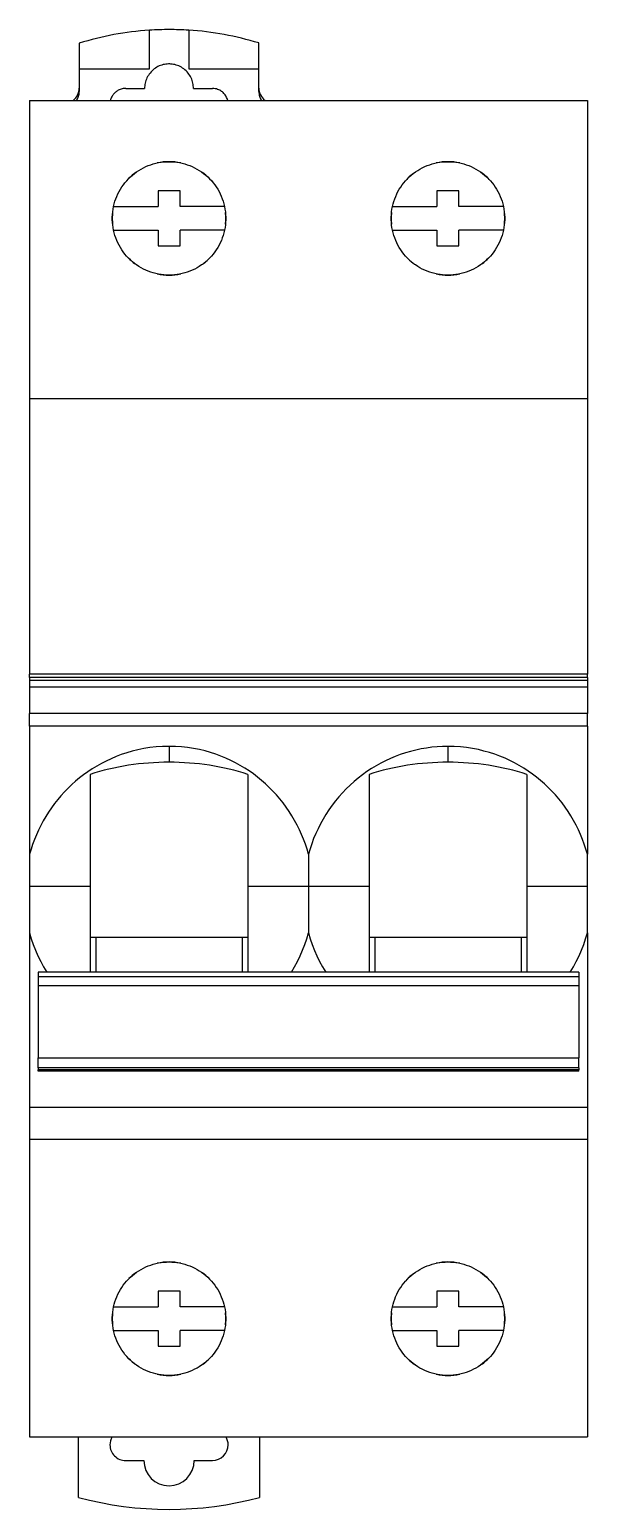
# Model space of a CAD drawing. Header units: millimetres. Extents: x 3609 to 5941, y 2453 to 3731.
# Drawn here: x 5153.6 to 5187.5, y 3364 to 3453.9 of the extents above; entities that cross this region are included whole.
import ezdxf

# ---------------------------------------------------------------- set-up
doc = ezdxf.new("R2010")
doc.units = ezdxf.units.MM

msp = doc.modelspace()

# ---------------------------------------------------------------- linework, layer by layer
for p, q in [((5160.859, 3451.549), (5160.859, 3453.903)), ((5163.253, 3453.905), (5163.253, 3451.549)), ((5156.597, 3453.114), (5156.597, 3451.549)), ((5167.515, 3451.549), (5167.515, 3453.127)), ((5156.597, 3451.549), (5160.859, 3451.549)), ((5156.597, 3451.547), (5156.597, 3451.549)), ((5156.597, 3451.547), (5160.859, 3451.547)), ((5156.597, 3451.547), (5156.597, 3450.175)), ((5160.859, 3451.547), (5160.859, 3451.549)), ((5161.088, 3451.495), (5161.023, 3451.435)), ((5161.158, 3451.551), (5161.088, 3451.495)), ((5161.23, 3451.603), (5161.158, 3451.551)), ((5161.305, 3451.65), (5161.23, 3451.603)), ((5161.382, 3451.692), (5161.305, 3451.65)), ((5161.46, 3451.73), (5161.382, 3451.692)), ((5161.54, 3451.762), (5161.46, 3451.73)), ((5161.62, 3451.789), (5161.54, 3451.762)), ((5161.701, 3451.812), (5161.62, 3451.789)), ((5161.781, 3451.829), (5161.701, 3451.812)), ((5161.861, 3451.842), (5161.781, 3451.829)), ((5161.939, 3451.85), (5161.861, 3451.842)), ((5162.017, 3451.854), (5161.939, 3451.85)), ((5162.095, 3451.854), (5162.017, 3451.854)), ((5162.173, 3451.85), (5162.095, 3451.854)), ((5162.252, 3451.842), (5162.173, 3451.85)), ((5162.331, 3451.829), (5162.252, 3451.842)), ((5162.412, 3451.812), (5162.331, 3451.829)), ((5162.492, 3451.789), (5162.412, 3451.812)), ((5162.573, 3451.762), (5162.492, 3451.789)), ((5162.652, 3451.73), (5162.573, 3451.762)), ((5162.731, 3451.692), (5162.652, 3451.73)), ((5162.808, 3451.65), (5162.731, 3451.692)), ((5162.883, 3451.603), (5162.808, 3451.65)), ((5162.955, 3451.551), (5162.883, 3451.603)), ((5163.024, 3451.495), (5162.955, 3451.551)), ((5163.09, 3451.435), (5163.024, 3451.495)), ((5163.253, 3451.549), (5167.515, 3451.549)), ((5163.253, 3451.547), (5163.253, 3451.549)), ((5163.253, 3451.547), (5167.515, 3451.547)), ((5167.515, 3451.547), (5167.515, 3451.549)), ((5167.515, 3450.175), (5167.515, 3451.547)), ((5160.591, 3450.603), (5160.58, 3450.523)), ((5160.606, 3450.683), (5160.591, 3450.603)), ((5160.626, 3450.764), (5160.606, 3450.683)), ((5160.65, 3450.844), (5160.626, 3450.764)), ((5160.68, 3450.924), (5160.65, 3450.844)), ((5160.715, 3451.004), (5160.68, 3450.924)), ((5160.755, 3451.082), (5160.715, 3451.004)), ((5160.799, 3451.158), (5160.755, 3451.082)), ((5160.849, 3451.231), (5160.799, 3451.158)), ((5160.902, 3451.303), (5160.849, 3451.231)), ((5160.96, 3451.37), (5160.902, 3451.303)), ((5161.023, 3451.435), (5160.96, 3451.37)), ((5163.152, 3451.37), (5163.09, 3451.435)), ((5163.21, 3451.303), (5163.152, 3451.37)), ((5163.264, 3451.231), (5163.21, 3451.303)), ((5163.313, 3451.158), (5163.264, 3451.231)), ((5163.358, 3451.082), (5163.313, 3451.158)), ((5163.398, 3451.004), (5163.358, 3451.082)), ((5163.433, 3450.924), (5163.398, 3451.004)), ((5163.462, 3450.844), (5163.433, 3450.924)), ((5163.487, 3450.764), (5163.462, 3450.844)), ((5163.507, 3450.683), (5163.487, 3450.764)), ((5163.522, 3450.603), (5163.507, 3450.683)), ((5163.532, 3450.523), (5163.522, 3450.603)), ((5156.429, 3449.632), (5156.46, 3449.68)), ((5156.46, 3449.68), (5156.489, 3449.731)), ((5156.489, 3449.731), (5156.514, 3449.784)), ((5156.514, 3449.784), (5156.538, 3449.839)), ((5156.538, 3449.839), (5156.558, 3449.898)), ((5156.558, 3449.898), (5156.574, 3449.961)), ((5156.574, 3449.961), (5156.587, 3450.027)), ((5156.587, 3450.027), (5156.595, 3450.098)), ((5156.595, 3450.098), (5156.597, 3450.175)), ((5158.507, 3449.687), (5158.492, 3449.632)), ((5158.524, 3449.74), (5158.507, 3449.687)), ((5158.545, 3449.791), (5158.524, 3449.74)), ((5158.567, 3449.839), (5158.545, 3449.791)), ((5158.593, 3449.886), (5158.567, 3449.839)), ((5158.62, 3449.931), (5158.593, 3449.886)), ((5158.65, 3449.974), (5158.62, 3449.931)), ((5158.682, 3450.016), (5158.65, 3449.974)), ((5158.717, 3450.056), (5158.682, 3450.016)), ((5158.753, 3450.094), (5158.717, 3450.056)), ((5158.792, 3450.13), (5158.753, 3450.094)), ((5158.833, 3450.164), (5158.792, 3450.13)), ((5158.877, 3450.196), (5158.833, 3450.164)), ((5158.924, 3450.226), (5158.877, 3450.196)), ((5158.973, 3450.254), (5158.924, 3450.226)), ((5159.025, 3450.28), (5158.973, 3450.254)), ((5159.08, 3450.303), (5159.025, 3450.28)), ((5159.139, 3450.324), (5159.08, 3450.303)), ((5159.202, 3450.341), (5159.139, 3450.324)), ((5159.269, 3450.355), (5159.202, 3450.341)), ((5159.342, 3450.363), (5159.269, 3450.355)), ((5159.423, 3450.367), (5159.342, 3450.363)), ((5159.423, 3450.367), (5160.572, 3450.367)), ((5160.574, 3450.444), (5160.572, 3450.367)), ((5160.58, 3450.523), (5160.574, 3450.444)), ((5163.539, 3450.444), (5163.532, 3450.523)), ((5163.541, 3450.367), (5163.539, 3450.444)), ((5163.541, 3450.367), (5164.69, 3450.367)), ((5164.783, 3450.362), (5164.69, 3450.367)), ((5164.866, 3450.351), (5164.783, 3450.362)), ((5164.941, 3450.333), (5164.866, 3450.351)), ((5165.011, 3450.311), (5164.941, 3450.333)), ((5165.076, 3450.285), (5165.011, 3450.311)), ((5165.137, 3450.256), (5165.076, 3450.285)), ((5165.194, 3450.223), (5165.137, 3450.256)), ((5165.247, 3450.188), (5165.194, 3450.223)), ((5165.297, 3450.15), (5165.247, 3450.188)), ((5165.343, 3450.109), (5165.297, 3450.15)), ((5165.386, 3450.066), (5165.343, 3450.109)), ((5165.427, 3450.02), (5165.386, 3450.066)), ((5165.464, 3449.972), (5165.427, 3450.02)), ((5165.498, 3449.922), (5165.464, 3449.972)), ((5165.53, 3449.869), (5165.498, 3449.922)), ((5165.558, 3449.814), (5165.53, 3449.869)), ((5165.582, 3449.756), (5165.558, 3449.814)), ((5165.603, 3449.695), (5165.582, 3449.756)), ((5165.621, 3449.632), (5165.603, 3449.695)), ((5167.515, 3450.175), (5167.518, 3450.098)), ((5167.518, 3450.098), (5167.526, 3450.027)), ((5167.526, 3450.027), (5167.538, 3449.961)), ((5167.538, 3449.961), (5167.555, 3449.898)), ((5167.555, 3449.898), (5167.575, 3449.839)), ((5167.575, 3449.839), (5167.598, 3449.784)), ((5167.598, 3449.784), (5167.624, 3449.731)), ((5167.624, 3449.731), (5167.652, 3449.68)), ((5167.652, 3449.68), (5167.683, 3449.632)), ((5153.581, 3449.632), (5153.581, 3431.531)), ((5153.581, 3449.632), (5187.483, 3449.632)), ((5187.483, 3449.632), (5187.483, 3431.531)), ((5159.828, 3445.098), (5159.953, 3445.199)), ((5159.953, 3445.199), (5160.083, 3445.295)), ((5160.083, 3445.295), (5160.218, 3445.384)), ((5160.218, 3445.384), (5160.357, 3445.467)), ((5160.357, 3445.467), (5160.5, 3445.544)), ((5160.5, 3445.544), (5160.646, 3445.613)), ((5160.646, 3445.613), (5160.795, 3445.676)), ((5160.795, 3445.676), (5160.947, 3445.732)), ((5160.947, 3445.732), (5161.101, 3445.78)), ((5161.101, 3445.78), (5161.257, 3445.821)), ((5161.257, 3445.821), (5161.414, 3445.855)), ((5161.414, 3445.855), (5161.573, 3445.881)), ((5161.573, 3445.881), (5161.733, 3445.9)), ((5161.733, 3445.9), (5161.894, 3445.911)), ((5161.894, 3445.911), (5162.056, 3445.915)), ((5162.056, 3445.915), (5162.219, 3445.911)), ((5162.219, 3445.911), (5162.38, 3445.9)), ((5162.38, 3445.9), (5162.539, 3445.881)), ((5162.539, 3445.881), (5162.698, 3445.855)), ((5162.698, 3445.855), (5162.855, 3445.821)), ((5162.855, 3445.821), (5163.011, 3445.78)), ((5163.011, 3445.78), (5163.165, 3445.732)), ((5163.165, 3445.732), (5163.317, 3445.676)), ((5163.317, 3445.676), (5163.466, 3445.613)), ((5163.466, 3445.613), (5163.613, 3445.544)), ((5163.613, 3445.544), (5163.755, 3445.467)), ((5163.755, 3445.467), (5163.894, 3445.384)), ((5163.894, 3445.384), (5164.029, 3445.295)), ((5164.029, 3445.295), (5164.159, 3445.2)), ((5164.159, 3445.2), (5164.284, 3445.099)), ((5176.777, 3445.096), (5176.903, 3445.198)), ((5176.903, 3445.198), (5177.033, 3445.293)), ((5177.033, 3445.293), (5177.168, 3445.383)), ((5177.168, 3445.383), (5177.307, 3445.466)), ((5177.307, 3445.466), (5177.449, 3445.543)), ((5177.449, 3445.543), (5177.596, 3445.613)), ((5177.596, 3445.613), (5177.745, 3445.675)), ((5177.745, 3445.675), (5177.897, 3445.731)), ((5177.897, 3445.731), (5178.052, 3445.78)), ((5178.052, 3445.78), (5178.208, 3445.821)), ((5178.208, 3445.821), (5178.365, 3445.855)), ((5178.365, 3445.855), (5178.524, 3445.881)), ((5178.524, 3445.881), (5178.684, 3445.9)), ((5178.684, 3445.9), (5178.845, 3445.911)), ((5178.845, 3445.911), (5179.008, 3445.915)), ((5179.008, 3445.915), (5179.17, 3445.911)), ((5179.17, 3445.911), (5179.331, 3445.9)), ((5179.331, 3445.9), (5179.491, 3445.881)), ((5179.491, 3445.881), (5179.65, 3445.855)), ((5179.65, 3445.855), (5179.807, 3445.821)), ((5179.807, 3445.821), (5179.963, 3445.78)), ((5179.963, 3445.78), (5180.118, 3445.731)), ((5180.118, 3445.731), (5180.27, 3445.676)), ((5180.27, 3445.676), (5180.419, 3445.613)), ((5180.419, 3445.613), (5180.566, 3445.543)), ((5180.566, 3445.543), (5180.708, 3445.466)), ((5180.708, 3445.466), (5180.847, 3445.383)), ((5180.847, 3445.383), (5180.982, 3445.294)), ((5180.982, 3445.294), (5181.112, 3445.198)), ((5181.112, 3445.198), (5181.238, 3445.097)), ((5159.099, 3444.239), (5159.185, 3444.376)), ((5159.185, 3444.376), (5159.278, 3444.508)), ((5159.278, 3444.508), (5159.377, 3444.637)), ((5159.377, 3444.637), (5159.482, 3444.76)), ((5159.482, 3444.76), (5159.592, 3444.878)), ((5159.592, 3444.878), (5159.707, 3444.991)), ((5159.707, 3444.991), (5159.828, 3445.098)), ((5164.284, 3445.099), (5164.405, 3444.992)), ((5164.405, 3444.992), (5164.52, 3444.879)), ((5164.52, 3444.879), (5164.63, 3444.761)), ((5164.63, 3444.761), (5164.735, 3444.637)), ((5164.735, 3444.637), (5164.834, 3444.509)), ((5164.834, 3444.509), (5164.927, 3444.377)), ((5164.927, 3444.377), (5165.013, 3444.24)), ((5176.049, 3444.237), (5176.135, 3444.373)), ((5176.135, 3444.373), (5176.228, 3444.506)), ((5176.228, 3444.506), (5176.327, 3444.635)), ((5176.327, 3444.635), (5176.431, 3444.758)), ((5176.431, 3444.758), (5176.541, 3444.876)), ((5176.541, 3444.876), (5176.657, 3444.989)), ((5176.657, 3444.989), (5176.777, 3445.096)), ((5181.238, 3445.097), (5181.358, 3444.99)), ((5181.358, 3444.99), (5181.474, 3444.877)), ((5181.474, 3444.877), (5181.584, 3444.759)), ((5181.584, 3444.759), (5181.688, 3444.635)), ((5181.688, 3444.635), (5181.787, 3444.507)), ((5181.787, 3444.507), (5181.88, 3444.374)), ((5181.88, 3444.374), (5181.966, 3444.238)), ((5158.723, 3443.349), (5158.768, 3443.505)), ((5158.768, 3443.505), (5158.821, 3443.658)), ((5158.821, 3443.658), (5158.88, 3443.808)), ((5158.88, 3443.808), (5158.946, 3443.955)), ((5158.946, 3443.955), (5159.019, 3444.098)), ((5159.019, 3444.098), (5159.099, 3444.239)), ((5161.386, 3444.143), (5161.386, 3443.186)), ((5162.727, 3444.143), (5161.386, 3444.143)), ((5162.727, 3443.186), (5162.727, 3444.143)), ((5165.013, 3444.24), (5165.093, 3444.099)), ((5165.093, 3444.099), (5165.166, 3443.956)), ((5165.166, 3443.956), (5165.232, 3443.809)), ((5165.232, 3443.809), (5165.292, 3443.659)), ((5165.292, 3443.659), (5165.344, 3443.506)), ((5165.344, 3443.506), (5165.389, 3443.35)), ((5175.674, 3443.347), (5175.719, 3443.503)), ((5175.719, 3443.503), (5175.771, 3443.656)), ((5175.771, 3443.656), (5175.83, 3443.806)), ((5175.83, 3443.806), (5175.896, 3443.953)), ((5175.896, 3443.953), (5175.969, 3444.096)), ((5175.969, 3444.096), (5176.049, 3444.237)), ((5178.337, 3444.143), (5178.337, 3443.186)), ((5179.678, 3444.143), (5178.337, 3444.143)), ((5179.678, 3443.186), (5179.678, 3444.143)), ((5181.966, 3444.238), (5182.046, 3444.098)), ((5182.046, 3444.098), (5182.119, 3443.954)), ((5182.119, 3443.954), (5182.185, 3443.807)), ((5182.185, 3443.807), (5182.244, 3443.657)), ((5182.244, 3443.657), (5182.296, 3443.505)), ((5182.296, 3443.505), (5182.341, 3443.349)), ((5158.609, 3442.55), (5158.617, 3442.711)), ((5158.609, 3442.389), (5158.609, 3442.55)), ((5158.617, 3442.711), (5158.632, 3442.872)), ((5158.632, 3442.872), (5158.655, 3443.032)), ((5158.655, 3443.032), (5158.686, 3443.192)), ((5158.684, 3443.186), (5161.386, 3443.186)), ((5158.686, 3443.192), (5158.723, 3443.349)), ((5165.428, 3443.186), (5162.727, 3443.186)), ((5165.389, 3443.35), (5165.427, 3443.193)), ((5165.427, 3443.193), (5165.457, 3443.033)), ((5165.457, 3443.033), (5165.48, 3442.873)), ((5165.48, 3442.873), (5165.495, 3442.712)), ((5165.495, 3442.712), (5165.503, 3442.551)), ((5165.503, 3442.551), (5165.503, 3442.39)), ((5175.561, 3442.548), (5175.568, 3442.709)), ((5175.561, 3442.387), (5175.561, 3442.548)), ((5175.568, 3442.709), (5175.584, 3442.87)), ((5175.584, 3442.87), (5175.606, 3443.03)), ((5175.606, 3443.03), (5175.637, 3443.19)), ((5175.636, 3443.186), (5178.337, 3443.186)), ((5175.637, 3443.19), (5175.674, 3443.347)), ((5182.38, 3443.186), (5179.678, 3443.186)), ((5182.341, 3443.349), (5182.378, 3443.191)), ((5182.378, 3443.191), (5182.409, 3443.032)), ((5182.409, 3443.032), (5182.432, 3442.872)), ((5182.432, 3442.872), (5182.447, 3442.711)), ((5182.447, 3442.711), (5182.455, 3442.55)), ((5182.455, 3442.55), (5182.455, 3442.389)), ((5158.617, 3442.228), (5158.609, 3442.389)), ((5158.632, 3442.067), (5158.617, 3442.228)), ((5158.655, 3441.906), (5158.632, 3442.067)), ((5158.685, 3441.747), (5158.655, 3441.906)), ((5158.684, 3441.749), (5161.386, 3441.749)), ((5158.722, 3441.589), (5158.685, 3441.747)), ((5158.767, 3441.433), (5158.722, 3441.589)), ((5161.386, 3441.749), (5161.386, 3440.791)), ((5165.428, 3441.749), (5162.727, 3441.749)), ((5162.727, 3440.791), (5162.727, 3441.749)), ((5165.39, 3441.59), (5165.346, 3441.434)), ((5165.428, 3441.748), (5165.39, 3441.59)), ((5165.458, 3441.908), (5165.428, 3441.748)), ((5165.481, 3442.068), (5165.458, 3441.908)), ((5165.496, 3442.229), (5165.481, 3442.068)), ((5165.503, 3442.39), (5165.496, 3442.229)), ((5175.568, 3442.226), (5175.561, 3442.387)), ((5175.584, 3442.065), (5175.568, 3442.226)), ((5175.606, 3441.905), (5175.584, 3442.065)), ((5175.637, 3441.745), (5175.606, 3441.905)), ((5175.636, 3441.749), (5178.337, 3441.749)), ((5175.674, 3441.588), (5175.637, 3441.745)), ((5175.719, 3441.432), (5175.674, 3441.588)), ((5178.337, 3441.749), (5178.337, 3440.791)), ((5182.38, 3441.749), (5179.678, 3441.749)), ((5179.678, 3440.791), (5179.678, 3441.749)), ((5182.342, 3441.59), (5182.297, 3441.434)), ((5182.379, 3441.747), (5182.342, 3441.59)), ((5182.409, 3441.907), (5182.379, 3441.747)), ((5182.432, 3442.067), (5182.409, 3441.907)), ((5182.447, 3442.228), (5182.432, 3442.067)), ((5182.455, 3442.389), (5182.447, 3442.228)), ((5158.819, 3441.28), (5158.767, 3441.433)), ((5158.878, 3441.13), (5158.819, 3441.28)), ((5158.944, 3440.983), (5158.878, 3441.13)), ((5159.017, 3440.839), (5158.944, 3440.983)), ((5159.097, 3440.698), (5159.017, 3440.839)), ((5159.183, 3440.561), (5159.097, 3440.698)), ((5161.386, 3440.791), (5162.727, 3440.791)), ((5165.016, 3440.699), (5164.93, 3440.562)), ((5165.096, 3440.84), (5165.016, 3440.699)), ((5165.169, 3440.984), (5165.096, 3440.84)), ((5165.235, 3441.131), (5165.169, 3440.984)), ((5165.294, 3441.281), (5165.235, 3441.131)), ((5165.346, 3441.434), (5165.294, 3441.281)), ((5175.771, 3441.279), (5175.719, 3441.432)), ((5175.83, 3441.129), (5175.771, 3441.279)), ((5175.896, 3440.982), (5175.83, 3441.129)), ((5175.969, 3440.838), (5175.896, 3440.982)), ((5176.049, 3440.698), (5175.969, 3440.838)), ((5176.135, 3440.561), (5176.049, 3440.698)), ((5178.337, 3440.791), (5179.678, 3440.791)), ((5181.967, 3440.699), (5181.881, 3440.562)), ((5182.047, 3440.84), (5181.967, 3440.699)), ((5182.12, 3440.983), (5182.047, 3440.84)), ((5182.186, 3441.131), (5182.12, 3440.983)), ((5182.245, 3441.281), (5182.186, 3441.131)), ((5182.297, 3441.434), (5182.245, 3441.281)), ((5159.276, 3440.428), (5159.183, 3440.561)), ((5159.375, 3440.3), (5159.276, 3440.428)), ((5159.48, 3440.176), (5159.375, 3440.3)), ((5159.59, 3440.058), (5159.48, 3440.176)), ((5159.706, 3439.945), (5159.59, 3440.058)), ((5159.826, 3439.838), (5159.706, 3439.945)), ((5159.952, 3439.736), (5159.826, 3439.838)), ((5164.287, 3439.838), (5164.161, 3439.737)), ((5164.408, 3439.945), (5164.287, 3439.838)), ((5164.523, 3440.058), (5164.408, 3439.945)), ((5164.633, 3440.177), (5164.523, 3440.058)), ((5164.738, 3440.3), (5164.633, 3440.177)), ((5164.837, 3440.429), (5164.738, 3440.3)), ((5164.93, 3440.562), (5164.837, 3440.429)), ((5176.228, 3440.428), (5176.135, 3440.561)), ((5176.327, 3440.3), (5176.228, 3440.428)), ((5176.431, 3440.176), (5176.327, 3440.3)), ((5176.542, 3440.058), (5176.431, 3440.176)), ((5176.657, 3439.945), (5176.542, 3440.058)), ((5176.778, 3439.838), (5176.657, 3439.945)), ((5176.903, 3439.736), (5176.778, 3439.838)), ((5181.238, 3439.838), (5181.113, 3439.737)), ((5181.359, 3439.945), (5181.238, 3439.838)), ((5181.474, 3440.058), (5181.359, 3439.945)), ((5181.585, 3440.177), (5181.474, 3440.058)), ((5181.689, 3440.3), (5181.585, 3440.177)), ((5181.788, 3440.429), (5181.689, 3440.3)), ((5181.881, 3440.562), (5181.788, 3440.429)), ((5160.082, 3439.641), (5159.952, 3439.736)), ((5160.217, 3439.551), (5160.082, 3439.641)), ((5160.356, 3439.468), (5160.217, 3439.551)), ((5160.499, 3439.391), (5160.356, 3439.468)), ((5160.645, 3439.321), (5160.499, 3439.391)), ((5160.795, 3439.259), (5160.645, 3439.321)), ((5160.947, 3439.203), (5160.795, 3439.259)), ((5161.101, 3439.155), (5160.947, 3439.203)), ((5161.257, 3439.113), (5161.101, 3439.155)), ((5161.415, 3439.08), (5161.257, 3439.113)), ((5161.573, 3439.053), (5161.415, 3439.08)), ((5161.733, 3439.035), (5161.573, 3439.053)), ((5161.894, 3439.023), (5161.733, 3439.035)), ((5162.056, 3439.019), (5161.894, 3439.023)), ((5162.219, 3439.023), (5162.056, 3439.019)), ((5162.38, 3439.035), (5162.219, 3439.023)), ((5162.54, 3439.053), (5162.38, 3439.035)), ((5162.698, 3439.08), (5162.54, 3439.053)), ((5162.856, 3439.114), (5162.698, 3439.08)), ((5163.012, 3439.155), (5162.856, 3439.114)), ((5163.166, 3439.203), (5163.012, 3439.155)), ((5163.318, 3439.259), (5163.166, 3439.203)), ((5163.468, 3439.322), (5163.318, 3439.259)), ((5163.614, 3439.392), (5163.468, 3439.322)), ((5163.757, 3439.468), (5163.614, 3439.392)), ((5163.896, 3439.551), (5163.757, 3439.468)), ((5164.031, 3439.641), (5163.896, 3439.551)), ((5164.161, 3439.737), (5164.031, 3439.641)), ((5177.034, 3439.641), (5176.903, 3439.736)), ((5177.168, 3439.551), (5177.034, 3439.641)), ((5177.307, 3439.468), (5177.168, 3439.551)), ((5177.45, 3439.391), (5177.307, 3439.468)), ((5177.597, 3439.322), (5177.45, 3439.391)), ((5177.746, 3439.259), (5177.597, 3439.322)), ((5177.898, 3439.203), (5177.746, 3439.259)), ((5178.053, 3439.155), (5177.898, 3439.203)), ((5178.209, 3439.113), (5178.053, 3439.155)), ((5178.366, 3439.08), (5178.209, 3439.113)), ((5178.525, 3439.053), (5178.366, 3439.08)), ((5178.684, 3439.035), (5178.525, 3439.053)), ((5178.845, 3439.023), (5178.684, 3439.035)), ((5179.008, 3439.019), (5178.845, 3439.023)), ((5179.17, 3439.023), (5179.008, 3439.019)), ((5179.332, 3439.035), (5179.17, 3439.023)), ((5179.491, 3439.053), (5179.332, 3439.035)), ((5179.65, 3439.08), (5179.491, 3439.053)), ((5179.807, 3439.114), (5179.65, 3439.08)), ((5179.963, 3439.155), (5179.807, 3439.114)), ((5180.118, 3439.203), (5179.963, 3439.155)), ((5180.27, 3439.259), (5180.118, 3439.203)), ((5180.419, 3439.322), (5180.27, 3439.259)), ((5180.566, 3439.392), (5180.419, 3439.322)), ((5180.709, 3439.468), (5180.566, 3439.392)), ((5180.848, 3439.552), (5180.709, 3439.468)), ((5180.982, 3439.641), (5180.848, 3439.552)), ((5181.113, 3439.737), (5180.982, 3439.641)), ((5153.581, 3431.531), (5153.581, 3414.769)), ((5153.581, 3431.531), (5187.483, 3431.531)), ((5187.483, 3431.531), (5187.483, 3414.769)), ((5153.581, 3414.578), (5153.581, 3414.769)), ((5187.483, 3414.769), (5153.581, 3414.769)), ((5187.483, 3414.578), (5187.483, 3414.769)), ((5187.483, 3414.578), (5153.581, 3414.578)), ((5153.581, 3414.578), (5153.581, 3414.386)), ((5153.581, 3414.386), (5153.581, 3413.979)), ((5187.483, 3414.386), (5153.581, 3414.386)), ((5187.483, 3413.979), (5153.581, 3413.979)), ((5153.581, 3413.979), (5153.581, 3412.373)), ((5187.483, 3414.578), (5187.483, 3414.386)), ((5187.483, 3414.386), (5187.483, 3413.979)), ((5187.483, 3413.979), (5187.483, 3412.373)), ((5153.581, 3411.614), (5153.581, 3412.373)), ((5187.483, 3412.373), (5153.581, 3412.373)), ((5187.483, 3411.614), (5187.483, 3412.373)), ((5153.581, 3411.614), (5153.581, 3403.832)), ((5187.483, 3411.614), (5153.581, 3411.614)), ((5187.483, 3411.614), (5187.483, 3403.832)), ((5160.168, 3410.174), (5159.819, 3410.089)), ((5160.526, 3410.247), (5160.168, 3410.174)), ((5160.894, 3410.305), (5160.526, 3410.247)), ((5161.272, 3410.348), (5160.894, 3410.305)), ((5161.659, 3410.374), (5161.272, 3410.348)), ((5162.056, 3410.383), (5161.659, 3410.374)), ((5162.442, 3410.375), (5162.056, 3410.383)), ((5162.056, 3410.383), (5162.056, 3409.416)), ((5162.82, 3410.35), (5162.442, 3410.375)), ((5163.188, 3410.309), (5162.82, 3410.35)), ((5163.548, 3410.253), (5163.188, 3410.309)), ((5163.899, 3410.184), (5163.548, 3410.253)), ((5164.242, 3410.102), (5163.899, 3410.184)), ((5164.575, 3410.008), (5164.242, 3410.102)), ((5177.054, 3410.159), (5176.737, 3410.079)), ((5177.374, 3410.227), (5177.054, 3410.159)), ((5177.696, 3410.283), (5177.374, 3410.227)), ((5178.02, 3410.327), (5177.696, 3410.283)), ((5178.347, 3410.358), (5178.02, 3410.327)), ((5178.676, 3410.377), (5178.347, 3410.358)), ((5179.008, 3410.383), (5178.676, 3410.377)), ((5179.008, 3410.383), (5179.008, 3409.416)), ((5179.395, 3410.375), (5179.008, 3410.383)), ((5179.773, 3410.349), (5179.395, 3410.375)), ((5180.143, 3410.308), (5179.773, 3410.349)), ((5180.504, 3410.253), (5180.143, 3410.308)), ((5180.856, 3410.183), (5180.504, 3410.253)), ((5181.198, 3410.101), (5180.856, 3410.183)), ((5181.532, 3410.006), (5181.198, 3410.101)), ((5157.941, 3409.343), (5157.659, 3409.184)), ((5158.231, 3409.492), (5157.941, 3409.343)), ((5158.529, 3409.632), (5158.231, 3409.492)), ((5158.836, 3409.762), (5158.529, 3409.632)), ((5159.153, 3409.881), (5158.836, 3409.762)), ((5159.481, 3409.991), (5159.153, 3409.881)), ((5159.819, 3410.089), (5159.481, 3409.991)), ((5164.898, 3409.903), (5164.575, 3410.008)), ((5165.212, 3409.787), (5164.898, 3409.903)), ((5165.517, 3409.661), (5165.212, 3409.787)), ((5165.813, 3409.525), (5165.517, 3409.661)), ((5166.102, 3409.38), (5165.813, 3409.525)), ((5166.384, 3409.224), (5166.102, 3409.38)), ((5166.659, 3409.059), (5166.384, 3409.224)), ((5174.637, 3409.2), (5174.358, 3409.03)), ((5174.921, 3409.358), (5174.637, 3409.2)), ((5175.211, 3409.506), (5174.921, 3409.358)), ((5175.506, 3409.643), (5175.211, 3409.506)), ((5175.807, 3409.769), (5175.506, 3409.643)), ((5176.112, 3409.884), (5175.807, 3409.769)), ((5176.423, 3409.987), (5176.112, 3409.884)), ((5176.737, 3410.079), (5176.423, 3409.987)), ((5181.856, 3409.901), (5181.532, 3410.006)), ((5182.17, 3409.785), (5181.856, 3409.901)), ((5182.475, 3409.658), (5182.17, 3409.785)), ((5182.772, 3409.522), (5182.475, 3409.658)), ((5183.061, 3409.376), (5182.772, 3409.522)), ((5183.343, 3409.22), (5183.061, 3409.376)), ((5183.618, 3409.055), (5183.343, 3409.22)), ((5156.614, 3408.464), (5156.374, 3408.264)), ((5156.863, 3408.656), (5156.614, 3408.464)), ((5157.12, 3408.84), (5156.863, 3408.656)), ((5157.386, 3409.016), (5157.12, 3408.84)), ((5157.268, 3408.681), (5157.268, 3401.863)), ((5157.659, 3409.184), (5157.386, 3409.016)), ((5166.926, 3408.886), (5166.659, 3409.059)), ((5166.845, 3408.681), (5166.845, 3401.863)), ((5167.185, 3408.704), (5166.926, 3408.886)), ((5167.436, 3408.514), (5167.185, 3408.704)), ((5167.679, 3408.315), (5167.436, 3408.514)), ((5167.915, 3408.108), (5167.679, 3408.315)), ((5173.559, 3408.458), (5173.307, 3408.248)), ((5173.819, 3408.659), (5173.559, 3408.458)), ((5174.085, 3408.85), (5173.819, 3408.659)), ((5174.358, 3409.03), (5174.085, 3408.85)), ((5174.219, 3408.681), (5174.219, 3401.863)), ((5183.884, 3408.881), (5183.618, 3409.055)), ((5183.796, 3408.681), (5183.796, 3401.863)), ((5184.143, 3408.699), (5183.884, 3408.881)), ((5184.394, 3408.508), (5184.143, 3408.699)), ((5184.637, 3408.309), (5184.394, 3408.508)), ((5184.873, 3408.102), (5184.637, 3408.309)), ((5155.699, 3407.617), (5155.489, 3407.386)), ((5155.916, 3407.841), (5155.699, 3407.617)), ((5156.141, 3408.057), (5155.916, 3407.841)), ((5156.374, 3408.264), (5156.141, 3408.057)), ((5168.144, 3407.892), (5167.915, 3408.108)), ((5168.366, 3407.668), (5168.144, 3407.892)), ((5168.581, 3407.435), (5168.366, 3407.668)), ((5168.787, 3407.195), (5168.581, 3407.435)), ((5172.599, 3407.563), (5172.38, 3407.317)), ((5172.826, 3407.8), (5172.599, 3407.563)), ((5173.062, 3408.028), (5172.826, 3407.8)), ((5173.307, 3408.248), (5173.062, 3408.028)), ((5185.101, 3407.886), (5184.873, 3408.102)), ((5185.323, 3407.662), (5185.101, 3407.886)), ((5185.537, 3407.43), (5185.323, 3407.662)), ((5185.743, 3407.189), (5185.537, 3407.43)), ((5154.909, 3406.649), (5154.733, 3406.39)), ((5155.094, 3406.902), (5154.909, 3406.649)), ((5155.287, 3407.148), (5155.094, 3406.902)), ((5155.489, 3407.386), (5155.287, 3407.148)), ((5168.985, 3406.946), (5168.787, 3407.195)), ((5169.174, 3406.691), (5168.985, 3406.946)), ((5169.355, 3406.429), (5169.174, 3406.691)), ((5171.777, 3406.529), (5171.595, 3406.251)), ((5171.969, 3406.8), (5171.777, 3406.529)), ((5172.17, 3407.063), (5171.969, 3406.8)), ((5172.38, 3407.317), (5172.17, 3407.063)), ((5185.94, 3406.942), (5185.743, 3407.189)), ((5186.129, 3406.686), (5185.94, 3406.942)), ((5186.309, 3406.424), (5186.129, 3406.686)), ((5154.408, 3405.854), (5154.26, 3405.577)), ((5154.566, 3406.125), (5154.408, 3405.854)), ((5154.733, 3406.39), (5154.566, 3406.125)), ((5169.526, 3406.16), (5169.355, 3406.429)), ((5169.687, 3405.884), (5169.526, 3406.16)), ((5169.839, 3405.604), (5169.687, 3405.884)), ((5169.981, 3405.318), (5169.839, 3405.604)), ((5171.262, 3405.674), (5171.112, 3405.378)), ((5171.423, 3405.965), (5171.262, 3405.674)), ((5171.595, 3406.251), (5171.423, 3405.965)), ((5186.48, 3406.156), (5186.309, 3406.424)), ((5186.641, 3405.881), (5186.48, 3406.156)), ((5186.792, 3405.601), (5186.641, 3405.881)), ((5186.934, 3405.316), (5186.792, 3405.601)), ((5153.874, 3404.721), (5153.766, 3404.429)), ((5153.993, 3405.01), (5153.874, 3404.721)), ((5154.121, 3405.296), (5153.993, 3405.01)), ((5154.26, 3405.577), (5154.121, 3405.296)), ((5170.112, 3405.028), (5169.981, 3405.318)), ((5170.233, 3404.734), (5170.112, 3405.028)), ((5170.343, 3404.437), (5170.233, 3404.734)), ((5170.846, 3404.774), (5170.73, 3404.465)), ((5170.973, 3405.078), (5170.846, 3404.774)), ((5171.112, 3405.378), (5170.973, 3405.078)), ((5187.065, 3405.026), (5186.934, 3405.316)), ((5187.185, 3404.733), (5187.065, 3405.026)), ((5187.295, 3404.437), (5187.185, 3404.733)), ((5153.668, 3404.132), (5153.581, 3403.832)), ((5153.581, 3403.832), (5153.581, 3401.863)), ((5153.766, 3404.429), (5153.668, 3404.132)), ((5170.443, 3404.137), (5170.343, 3404.437)), ((5170.532, 3403.832), (5170.443, 3404.137)), ((5170.626, 3404.151), (5170.532, 3403.832)), ((5170.532, 3403.832), (5170.532, 3403.506)), ((5170.73, 3404.465), (5170.626, 3404.151)), ((5187.394, 3404.136), (5187.295, 3404.437)), ((5187.483, 3403.832), (5187.394, 3404.136)), ((5187.483, 3401.863), (5187.483, 3403.832)), ((5170.532, 3403.506), (5170.532, 3403.18)), ((5170.532, 3403.18), (5170.532, 3402.852)), ((5170.532, 3402.852), (5170.532, 3402.523)), ((5170.532, 3402.523), (5170.532, 3402.193)), ((5170.532, 3402.193), (5170.532, 3401.863)), ((5157.268, 3401.863), (5153.581, 3401.863)), ((5153.581, 3401.863), (5153.581, 3399.043)), ((5157.268, 3401.863), (5157.268, 3396.663)), ((5170.532, 3401.863), (5166.845, 3401.863)), ((5166.845, 3401.863), (5166.845, 3396.663)), ((5174.219, 3401.863), (5170.532, 3401.863)), ((5170.532, 3401.863), (5170.532, 3401.599)), ((5170.532, 3401.599), (5170.532, 3401.336)), ((5170.532, 3401.336), (5170.532, 3401.075)), ((5174.219, 3401.863), (5174.219, 3396.663)), ((5187.483, 3401.863), (5183.796, 3401.863)), ((5183.796, 3401.863), (5183.796, 3396.663)), ((5187.483, 3399.043), (5187.483, 3401.863)), ((5170.532, 3401.075), (5170.532, 3400.813)), ((5170.532, 3400.813), (5170.532, 3400.553)), ((5170.532, 3400.553), (5170.532, 3400.295)), ((5170.532, 3400.295), (5170.532, 3400.039)), ((5170.532, 3400.039), (5170.532, 3399.786)), ((5170.532, 3399.786), (5170.532, 3399.536)), ((5170.532, 3399.536), (5170.532, 3399.288)), ((5153.581, 3399.043), (5153.581, 3388.435)), ((5153.581, 3399.043), (5153.686, 3398.686)), ((5153.686, 3398.686), (5153.807, 3398.335)), ((5157.268, 3398.779), (5157.603, 3398.779)), ((5157.603, 3398.779), (5166.51, 3398.779)), ((5157.603, 3398.779), (5157.603, 3396.663)), ((5166.51, 3398.779), (5166.845, 3398.779)), ((5166.51, 3398.779), (5166.51, 3396.663)), ((5170.306, 3398.334), (5170.426, 3398.686)), ((5170.426, 3398.686), (5170.532, 3399.043)), ((5170.532, 3399.288), (5170.532, 3399.043)), ((5170.532, 3399.043), (5170.638, 3398.685)), ((5170.638, 3398.685), (5170.759, 3398.333)), ((5174.219, 3398.779), (5174.554, 3398.779)), ((5174.554, 3398.779), (5183.461, 3398.779)), ((5174.554, 3398.779), (5174.554, 3396.663)), ((5183.461, 3398.779), (5183.796, 3398.779)), ((5183.461, 3398.779), (5183.461, 3396.663)), ((5187.257, 3398.334), (5187.377, 3398.686)), ((5187.377, 3398.686), (5187.483, 3399.043)), ((5187.483, 3399.043), (5187.483, 3388.435)), ((5153.807, 3398.335), (5153.941, 3397.989)), ((5153.941, 3397.989), (5154.091, 3397.648)), ((5154.091, 3397.648), (5154.255, 3397.313)), ((5169.858, 3397.312), (5170.021, 3397.648)), ((5170.021, 3397.648), (5170.171, 3397.988)), ((5170.171, 3397.988), (5170.306, 3398.334)), ((5170.759, 3398.333), (5170.893, 3397.987)), ((5170.893, 3397.987), (5171.042, 3397.648)), ((5171.042, 3397.648), (5171.206, 3397.313)), ((5186.809, 3397.312), (5186.973, 3397.647)), ((5186.973, 3397.647), (5187.122, 3397.988)), ((5187.122, 3397.988), (5187.257, 3398.334)), ((5154.107, 3396.663), (5154.107, 3396.402)), ((5186.957, 3396.663), (5154.107, 3396.663)), ((5154.255, 3397.313), (5154.433, 3396.984)), ((5154.433, 3396.984), (5154.624, 3396.663)), ((5169.489, 3396.663), (5169.68, 3396.984)), ((5169.68, 3396.984), (5169.858, 3397.312)), ((5171.206, 3397.313), (5171.384, 3396.985)), ((5171.384, 3396.985), (5171.576, 3396.663)), ((5186.44, 3396.663), (5186.631, 3396.984)), ((5186.631, 3396.984), (5186.809, 3397.312)), ((5186.957, 3396.663), (5186.957, 3396.402)), ((5154.107, 3396.402), (5154.107, 3395.86)), ((5154.107, 3396.402), (5186.957, 3396.402)), ((5154.107, 3395.86), (5154.107, 3391.447)), ((5154.107, 3395.86), (5186.957, 3395.86)), ((5186.957, 3396.402), (5186.957, 3395.86)), ((5186.957, 3395.86), (5186.957, 3391.447)), ((5154.107, 3390.847), (5154.107, 3391.447)), ((5154.107, 3391.447), (5186.957, 3391.447)), ((5186.957, 3390.847), (5186.957, 3391.447)), ((5154.107, 3390.847), (5154.107, 3390.721)), ((5186.957, 3390.847), (5154.107, 3390.847)), ((5186.957, 3390.721), (5154.107, 3390.721)), ((5154.107, 3390.642), (5154.107, 3390.721)), ((5186.957, 3390.642), (5154.107, 3390.642)), ((5186.957, 3390.847), (5186.957, 3390.721)), ((5186.957, 3390.642), (5186.957, 3390.721)), ((5153.581, 3388.435), (5153.581, 3386.508)), ((5187.483, 3388.435), (5153.581, 3388.435)), ((5187.483, 3388.435), (5187.483, 3386.508)), ((5153.581, 3386.508), (5153.581, 3368.418)), ((5153.581, 3386.508), (5187.483, 3386.508)), ((5187.483, 3386.508), (5187.483, 3368.418)), ((5160.356, 3378.6), (5160.498, 3378.677)), ((5160.498, 3378.677), (5160.645, 3378.747)), ((5160.645, 3378.747), (5160.794, 3378.809)), ((5160.794, 3378.809), (5160.946, 3378.865)), ((5160.946, 3378.865), (5161.101, 3378.914)), ((5161.101, 3378.914), (5161.257, 3378.955)), ((5161.257, 3378.955), (5161.414, 3378.988)), ((5161.414, 3378.988), (5161.573, 3379.015)), ((5161.573, 3379.015), (5161.732, 3379.034)), ((5161.732, 3379.034), (5161.894, 3379.045)), ((5161.894, 3379.045), (5162.056, 3379.049)), ((5162.056, 3379.049), (5162.219, 3379.045)), ((5162.219, 3379.045), (5162.38, 3379.034)), ((5162.38, 3379.034), (5162.539, 3379.015)), ((5162.539, 3379.015), (5162.698, 3378.989)), ((5162.698, 3378.989), (5162.855, 3378.955)), ((5162.855, 3378.955), (5163.011, 3378.914)), ((5163.011, 3378.914), (5163.166, 3378.865)), ((5163.166, 3378.865), (5163.318, 3378.81)), ((5163.318, 3378.81), (5163.467, 3378.747)), ((5163.467, 3378.747), (5163.614, 3378.677)), ((5163.614, 3378.677), (5163.757, 3378.6)), ((5177.307, 3378.6), (5177.45, 3378.677)), ((5177.45, 3378.677), (5177.596, 3378.747)), ((5177.596, 3378.747), (5177.746, 3378.809)), ((5177.746, 3378.809), (5177.898, 3378.865)), ((5177.898, 3378.865), (5178.052, 3378.914)), ((5178.052, 3378.914), (5178.208, 3378.955)), ((5178.208, 3378.955), (5178.366, 3378.988)), ((5178.366, 3378.988), (5178.524, 3379.015)), ((5178.524, 3379.015), (5178.684, 3379.034)), ((5178.684, 3379.034), (5178.845, 3379.045)), ((5178.845, 3379.045), (5179.008, 3379.049)), ((5179.008, 3379.049), (5179.17, 3379.045)), ((5179.17, 3379.045), (5179.331, 3379.034)), ((5179.331, 3379.034), (5179.491, 3379.015)), ((5179.491, 3379.015), (5179.649, 3378.989)), ((5179.649, 3378.989), (5179.807, 3378.955)), ((5179.807, 3378.955), (5179.963, 3378.914)), ((5179.963, 3378.914), (5180.117, 3378.865)), ((5180.117, 3378.865), (5180.269, 3378.809)), ((5180.269, 3378.809), (5180.419, 3378.747)), ((5180.419, 3378.747), (5180.565, 3378.677)), ((5180.565, 3378.677), (5180.708, 3378.6)), ((5159.276, 3377.639), (5159.375, 3377.768)), ((5159.375, 3377.768), (5159.479, 3377.891)), ((5159.479, 3377.891), (5159.59, 3378.01)), ((5159.59, 3378.01), (5159.705, 3378.123)), ((5159.705, 3378.123), (5159.826, 3378.23)), ((5159.826, 3378.23), (5159.951, 3378.332)), ((5159.951, 3378.332), (5160.082, 3378.427)), ((5160.082, 3378.427), (5160.216, 3378.517)), ((5160.216, 3378.517), (5160.356, 3378.6)), ((5163.757, 3378.6), (5163.896, 3378.517)), ((5163.896, 3378.517), (5164.03, 3378.428)), ((5164.03, 3378.428), (5164.161, 3378.332)), ((5164.161, 3378.332), (5164.286, 3378.231)), ((5164.286, 3378.231), (5164.407, 3378.123)), ((5164.407, 3378.123), (5164.522, 3378.01)), ((5164.522, 3378.01), (5164.633, 3377.892)), ((5164.633, 3377.892), (5164.737, 3377.768)), ((5164.737, 3377.768), (5164.836, 3377.64)), ((5176.227, 3377.639), (5176.326, 3377.768)), ((5176.326, 3377.768), (5176.431, 3377.892)), ((5176.431, 3377.892), (5176.541, 3378.01)), ((5176.541, 3378.01), (5176.657, 3378.123)), ((5176.657, 3378.123), (5176.777, 3378.23)), ((5176.777, 3378.23), (5176.903, 3378.332)), ((5176.903, 3378.332), (5177.033, 3378.427)), ((5177.033, 3378.427), (5177.168, 3378.517)), ((5177.168, 3378.517), (5177.307, 3378.6)), ((5180.708, 3378.6), (5180.847, 3378.517)), ((5180.847, 3378.517), (5180.982, 3378.428)), ((5180.982, 3378.428), (5181.112, 3378.332)), ((5181.112, 3378.332), (5181.238, 3378.231)), ((5181.238, 3378.231), (5181.358, 3378.123)), ((5181.358, 3378.123), (5181.474, 3378.01)), ((5181.474, 3378.01), (5181.584, 3377.892)), ((5181.584, 3377.892), (5181.689, 3377.769)), ((5181.689, 3377.769), (5181.788, 3377.64)), ((5158.819, 3376.787), (5158.878, 3376.937)), ((5158.878, 3376.937), (5158.944, 3377.084)), ((5158.944, 3377.084), (5159.017, 3377.228)), ((5159.017, 3377.228), (5159.096, 3377.369)), ((5159.096, 3377.369), (5159.183, 3377.506)), ((5159.183, 3377.506), (5159.276, 3377.639)), ((5161.386, 3377.277), (5161.386, 3376.319)), ((5162.727, 3377.277), (5161.386, 3377.277)), ((5162.727, 3376.319), (5162.727, 3377.277)), ((5164.836, 3377.64), (5164.929, 3377.507)), ((5164.929, 3377.507), (5165.016, 3377.37)), ((5165.016, 3377.37), (5165.095, 3377.229)), ((5165.095, 3377.229), (5165.168, 3377.085)), ((5165.168, 3377.085), (5165.234, 3376.938)), ((5165.234, 3376.938), (5165.293, 3376.788)), ((5175.77, 3376.788), (5175.829, 3376.938)), ((5175.829, 3376.938), (5175.895, 3377.085)), ((5175.895, 3377.085), (5175.968, 3377.229)), ((5175.968, 3377.229), (5176.048, 3377.369)), ((5176.048, 3377.369), (5176.134, 3377.506)), ((5176.134, 3377.506), (5176.227, 3377.639)), ((5178.337, 3377.277), (5178.337, 3376.319)), ((5179.678, 3377.277), (5178.337, 3377.277)), ((5179.678, 3376.319), (5179.678, 3377.277)), ((5181.788, 3377.64), (5181.88, 3377.507)), ((5181.88, 3377.507), (5181.967, 3377.37)), ((5181.967, 3377.37), (5182.046, 3377.23)), ((5182.046, 3377.23), (5182.119, 3377.086)), ((5182.119, 3377.086), (5182.185, 3376.939)), ((5182.185, 3376.939), (5182.244, 3376.789)), ((5158.617, 3375.839), (5158.632, 3376)), ((5158.632, 3376), (5158.654, 3376.161)), ((5158.654, 3376.161), (5158.685, 3376.32)), ((5158.684, 3376.319), (5161.386, 3376.319)), ((5158.685, 3376.32), (5158.722, 3376.478)), ((5158.722, 3376.478), (5158.767, 3376.634)), ((5158.767, 3376.634), (5158.819, 3376.787)), ((5165.428, 3376.319), (5162.727, 3376.319)), ((5165.293, 3376.788), (5165.345, 3376.635)), ((5165.345, 3376.635), (5165.39, 3376.479)), ((5165.39, 3376.479), (5165.428, 3376.321)), ((5165.428, 3376.321), (5165.458, 3376.162)), ((5165.458, 3376.162), (5165.481, 3376.001)), ((5165.481, 3376.001), (5165.496, 3375.841)), ((5175.568, 3375.84), (5175.583, 3376.001)), ((5175.583, 3376.001), (5175.606, 3376.161)), ((5175.606, 3376.161), (5175.636, 3376.321)), ((5175.636, 3376.321), (5175.674, 3376.479)), ((5175.636, 3376.319), (5178.337, 3376.319)), ((5175.674, 3376.479), (5175.719, 3376.634)), ((5175.719, 3376.634), (5175.77, 3376.788)), ((5182.38, 3376.319), (5179.678, 3376.319)), ((5182.244, 3376.789), (5182.296, 3376.636)), ((5182.296, 3376.636), (5182.341, 3376.48)), ((5182.341, 3376.48), (5182.379, 3376.323)), ((5182.379, 3376.323), (5182.409, 3376.163)), ((5182.409, 3376.163), (5182.432, 3376.003)), ((5182.432, 3376.003), (5182.447, 3375.842)), ((5158.609, 3375.678), (5158.617, 3375.839)), ((5158.609, 3375.517), (5158.609, 3375.678)), ((5158.617, 3375.356), (5158.609, 3375.517)), ((5158.633, 3375.195), (5158.617, 3375.356)), ((5158.656, 3375.035), (5158.633, 3375.195)), ((5158.686, 3374.875), (5158.656, 3375.035)), ((5165.457, 3375.036), (5165.427, 3374.877)), ((5165.48, 3375.196), (5165.457, 3375.036)), ((5165.496, 3375.357), (5165.48, 3375.196)), ((5165.496, 3375.841), (5165.503, 3375.679)), ((5165.503, 3375.518), (5165.496, 3375.357)), ((5165.503, 3375.679), (5165.503, 3375.518)), ((5175.561, 3375.679), (5175.568, 3375.84)), ((5175.561, 3375.518), (5175.561, 3375.679)), ((5175.569, 3375.357), (5175.561, 3375.518)), ((5175.584, 3375.196), (5175.569, 3375.357)), ((5175.607, 3375.036), (5175.584, 3375.196)), ((5175.637, 3374.877), (5175.607, 3375.036)), ((5182.409, 3375.038), (5182.379, 3374.879)), ((5182.432, 3375.198), (5182.409, 3375.038)), ((5182.447, 3375.359), (5182.432, 3375.198)), ((5182.447, 3375.842), (5182.455, 3375.681)), ((5182.455, 3375.52), (5182.447, 3375.359)), ((5182.455, 3375.681), (5182.455, 3375.52)), ((5158.684, 3374.883), (5161.386, 3374.883)), ((5158.724, 3374.718), (5158.686, 3374.875)), ((5158.769, 3374.562), (5158.724, 3374.718)), ((5158.821, 3374.409), (5158.769, 3374.562)), ((5158.88, 3374.259), (5158.821, 3374.409)), ((5158.946, 3374.112), (5158.88, 3374.259)), ((5161.386, 3374.883), (5161.386, 3373.925)), ((5165.428, 3374.883), (5162.727, 3374.883)), ((5162.727, 3373.925), (5162.727, 3374.883)), ((5165.233, 3374.26), (5165.167, 3374.113)), ((5165.292, 3374.41), (5165.233, 3374.26)), ((5165.344, 3374.563), (5165.292, 3374.41)), ((5165.389, 3374.719), (5165.344, 3374.563)), ((5165.427, 3374.877), (5165.389, 3374.719)), ((5175.636, 3374.883), (5178.337, 3374.883)), ((5175.675, 3374.719), (5175.637, 3374.877)), ((5175.72, 3374.564), (5175.675, 3374.719)), ((5175.772, 3374.411), (5175.72, 3374.564)), ((5175.831, 3374.261), (5175.772, 3374.411)), ((5175.897, 3374.114), (5175.831, 3374.261)), ((5178.337, 3374.883), (5178.337, 3373.925)), ((5182.38, 3374.883), (5179.678, 3374.883)), ((5179.678, 3373.925), (5179.678, 3374.883)), ((5182.185, 3374.262), (5182.119, 3374.116)), ((5182.244, 3374.412), (5182.185, 3374.262)), ((5182.296, 3374.565), (5182.244, 3374.412)), ((5182.341, 3374.721), (5182.296, 3374.565)), ((5182.379, 3374.879), (5182.341, 3374.721)), ((5159.019, 3373.969), (5158.946, 3374.112)), ((5159.099, 3373.828), (5159.019, 3373.969)), ((5159.186, 3373.692), (5159.099, 3373.828)), ((5159.279, 3373.559), (5159.186, 3373.692)), ((5159.377, 3373.431), (5159.279, 3373.559)), ((5159.482, 3373.307), (5159.377, 3373.431)), ((5159.592, 3373.189), (5159.482, 3373.307)), ((5161.386, 3373.925), (5162.727, 3373.925)), ((5164.631, 3373.308), (5164.521, 3373.19)), ((5164.736, 3373.431), (5164.631, 3373.308)), ((5164.835, 3373.56), (5164.736, 3373.431)), ((5164.928, 3373.693), (5164.835, 3373.56)), ((5165.014, 3373.829), (5164.928, 3373.693)), ((5165.094, 3373.97), (5165.014, 3373.829)), ((5165.167, 3374.113), (5165.094, 3373.97)), ((5175.97, 3373.971), (5175.897, 3374.114)), ((5176.049, 3373.83), (5175.97, 3373.971)), ((5176.136, 3373.694), (5176.049, 3373.83)), ((5176.228, 3373.561), (5176.136, 3373.694)), ((5176.327, 3373.433), (5176.228, 3373.561)), ((5176.432, 3373.309), (5176.327, 3373.433)), ((5176.542, 3373.191), (5176.432, 3373.309)), ((5178.337, 3373.925), (5179.678, 3373.925)), ((5181.584, 3373.31), (5181.474, 3373.192)), ((5181.689, 3373.434), (5181.584, 3373.31)), ((5181.788, 3373.562), (5181.689, 3373.434)), ((5181.88, 3373.695), (5181.788, 3373.562)), ((5181.967, 3373.832), (5181.88, 3373.695)), ((5182.046, 3373.972), (5181.967, 3373.832)), ((5182.119, 3374.116), (5182.046, 3373.972)), ((5159.708, 3373.077), (5159.592, 3373.189)), ((5159.828, 3372.97), (5159.708, 3373.077)), ((5159.954, 3372.868), (5159.828, 3372.97)), ((5160.084, 3372.773), (5159.954, 3372.868)), ((5160.219, 3372.684), (5160.084, 3372.773)), ((5160.358, 3372.601), (5160.219, 3372.684)), ((5160.5, 3372.524), (5160.358, 3372.601)), ((5160.646, 3372.455), (5160.5, 3372.524)), ((5160.796, 3372.392), (5160.646, 3372.455)), ((5160.948, 3372.337), (5160.796, 3372.392)), ((5161.102, 3372.288), (5160.948, 3372.337)), ((5163.166, 3372.337), (5163.011, 3372.288)), ((5163.318, 3372.392), (5163.166, 3372.337)), ((5163.467, 3372.455), (5163.318, 3372.392)), ((5163.613, 3372.525), (5163.467, 3372.455)), ((5163.756, 3372.601), (5163.613, 3372.525)), ((5163.895, 3372.684), (5163.756, 3372.601)), ((5164.029, 3372.774), (5163.895, 3372.684)), ((5164.159, 3372.869), (5164.029, 3372.774)), ((5164.285, 3372.97), (5164.159, 3372.869)), ((5164.405, 3373.077), (5164.285, 3372.97)), ((5164.521, 3373.19), (5164.405, 3373.077)), ((5176.657, 3373.079), (5176.542, 3373.191)), ((5176.778, 3372.971), (5176.657, 3373.079)), ((5176.903, 3372.87), (5176.778, 3372.971)), ((5177.033, 3372.775), (5176.903, 3372.87)), ((5177.168, 3372.685), (5177.033, 3372.775)), ((5177.307, 3372.602), (5177.168, 3372.685)), ((5177.45, 3372.525), (5177.307, 3372.602)), ((5177.596, 3372.455), (5177.45, 3372.525)), ((5177.746, 3372.393), (5177.596, 3372.455)), ((5177.898, 3372.337), (5177.746, 3372.393)), ((5178.052, 3372.288), (5177.898, 3372.337)), ((5180.118, 3372.337), (5179.964, 3372.289)), ((5180.27, 3372.393), (5180.118, 3372.337)), ((5180.42, 3372.456), (5180.27, 3372.393)), ((5180.566, 3372.526), (5180.42, 3372.456)), ((5180.709, 3372.602), (5180.566, 3372.526)), ((5180.848, 3372.685), (5180.709, 3372.602)), ((5180.983, 3372.775), (5180.848, 3372.685)), ((5181.113, 3372.87), (5180.983, 3372.775)), ((5181.238, 3372.972), (5181.113, 3372.87)), ((5181.359, 3373.079), (5181.238, 3372.972)), ((5181.474, 3373.192), (5181.359, 3373.079)), ((5161.258, 3372.247), (5161.102, 3372.288)), ((5161.415, 3372.213), (5161.258, 3372.247)), ((5161.573, 3372.187), (5161.415, 3372.213)), ((5161.733, 3372.168), (5161.573, 3372.187)), ((5161.894, 3372.157), (5161.733, 3372.168)), ((5162.056, 3372.153), (5161.894, 3372.157)), ((5162.219, 3372.157), (5162.056, 3372.153)), ((5162.38, 3372.168), (5162.219, 3372.157)), ((5162.54, 3372.187), (5162.38, 3372.168)), ((5162.698, 3372.213), (5162.54, 3372.187)), ((5162.855, 3372.247), (5162.698, 3372.213)), ((5163.011, 3372.288), (5162.855, 3372.247)), ((5178.208, 3372.247), (5178.052, 3372.288)), ((5178.366, 3372.213), (5178.208, 3372.247)), ((5178.524, 3372.187), (5178.366, 3372.213)), ((5178.684, 3372.168), (5178.524, 3372.187)), ((5178.845, 3372.157), (5178.684, 3372.168)), ((5179.008, 3372.153), (5178.845, 3372.157)), ((5179.171, 3372.157), (5179.008, 3372.153)), ((5179.332, 3372.168), (5179.171, 3372.157)), ((5179.492, 3372.187), (5179.332, 3372.168)), ((5179.65, 3372.214), (5179.492, 3372.187)), ((5179.808, 3372.247), (5179.65, 3372.214)), ((5179.964, 3372.289), (5179.808, 3372.247)), ((5153.581, 3368.418), (5187.483, 3368.418)), ((5156.55, 3364.745), (5156.55, 3368.418)), ((5167.563, 3368.418), (5167.563, 3364.745)), ((5159.423, 3366.982), (5160.524, 3366.982)), ((5163.589, 3366.982), (5164.69, 3366.982))]:
    msp.add_line(p, q)
for centre, radius, start, end in [((5162.056, 3442.467), 3.448, 125.98007, 137.95598), ((5162.056, 3442.467), 3.448, 78.0278, 101.97978), ((5162.056, 3442.467), 3.448, 45.0562, 54.02883), ((5179.008, 3442.467), 3.448, 126.02092, 138.0021), ((5179.008, 3442.467), 3.448, 78.01594, 101.99015), ((5179.008, 3442.467), 3.448, 41.9891, 53.98454), ((5162.056, 3442.467), 3.448, 173.97651, 180.00002), ((5162.056, 3442.467), 3.448, 0, 6.04476), ((5179.008, 3442.467), 3.448, 174.00992, 180.00002), ((5179.008, 3442.467), 3.448, 0, 6.02677), ((5162.056, 3442.467), 3.448, 180.00002, 185.95353), ((5162.056, 3442.467), 3.448, 354.06742, 0), ((5179.008, 3442.467), 3.448, 180.00002, 185.98177), ((5179.008, 3442.467), 3.448, 354.0547, 0), ((5162.056, 3442.467), 3.448, 221.97647, 233.99272), ((5162.056, 3442.467), 3.448, 306.01764, 318.01188), ((5179.008, 3442.467), 3.448, 225.00473, 233.99002), ((5179.008, 3442.467), 3.448, 306.01844, 318.01102), ((5162.056, 3442.467), 3.448, 258.02188, 281.98481), ((5179.008, 3442.467), 3.448, 258.02222, 281.98389), ((5162.056, 3375.601), 3.448, 78.02195, 101.98689), ((5179.008, 3375.601), 3.448, 78.0223, 101.98385), ((5162.056, 3375.601), 3.448, 126.0188, 135.00771), ((5162.056, 3375.601), 3.448, 45.00498, 53.99285), ((5179.008, 3375.601), 3.448, 126.01829, 138.01092), ((5179.008, 3375.601), 3.448, 41.97924, 53.99016), ((5162.056, 3375.601), 3.448, 174.06733, 180.00002), ((5162.056, 3375.601), 3.448, 0, 5.9536), ((5179.008, 3375.601), 3.448, 174.05467, 180.00002), ((5179.008, 3375.601), 3.448, 0, 5.98179), ((5162.056, 3375.601), 3.448, 180.00002, 186.04468), ((5162.056, 3375.601), 3.448, 353.97655, 0), ((5179.008, 3375.601), 3.448, 180.00002, 186.02675), ((5179.008, 3375.601), 3.448, 354.00996, 0), ((5162.056, 3375.601), 3.448, 222.02981, 234.02881), ((5162.056, 3375.601), 3.448, 305.98005, 317.95596), ((5179.008, 3375.601), 3.448, 306.02079, 318.00196), ((5179.008, 3375.601), 3.448, 225.00879, 233.98469), ((5162.056, 3375.601), 3.448, 258.02784, 281.97976), ((5179.008, 3375.601), 3.448, 258.01598, 281.99008), ((5159.423, 3367.939), 0.958, 150.00012, 180.00002), ((5159.423, 3367.939), 0.958, 180.00002, 270.00002), ((5164.69, 3367.939), 0.958, 270.00002, 0), ((5164.69, 3367.939), 0.958, 0, 30.00001), ((5162.056, 3366.982), 1.532, 180.00002, 0), ((5162.056, 3385.082), 21.07, 254.84901, 285.15097)]:
    msp.add_arc(centre, radius, start, end)
for centre, major_axis, ratio, start_param, end_param in [((5162.077, 3435.411), (18.532, 0), 0.999999, 1.63654, 1.870954), ((5162.077, 3435.41), (-18.532, 0), 0.999999, -1.570796, -1.505053), ((5162.077, 3435.41), (-18.532, 0), 0.999999, -1.634342, -1.570796), ((5162.077, 3435.411), (18.532, 0), 0.999999, 1.272933, 1.50725), ((5155.64, 3450.39), (0.958, 0), 0.99757, -0.916798, 0), ((5168.473, 3450.39), (0.958, 0), 0.99757, 3.141593, 4.058391), ((5162.056, 3403.102), (10.223, 0), 0.617722, 1.570796, 2.058304), ((5162.056, 3403.102), (10.223, 0), 0.617722, 1.083289, 1.570796), ((5179.008, 3403.102), (10.223, 0), 0.617722, 1.570796, 2.058304), ((5179.008, 3403.102), (10.223, 0), 0.617722, 1.083289, 1.570796)]:
    msp.add_ellipse(centre, major_axis=major_axis, ratio=ratio, start_param=start_param, end_param=end_param)

doc.saveas('drawing.dxf')
